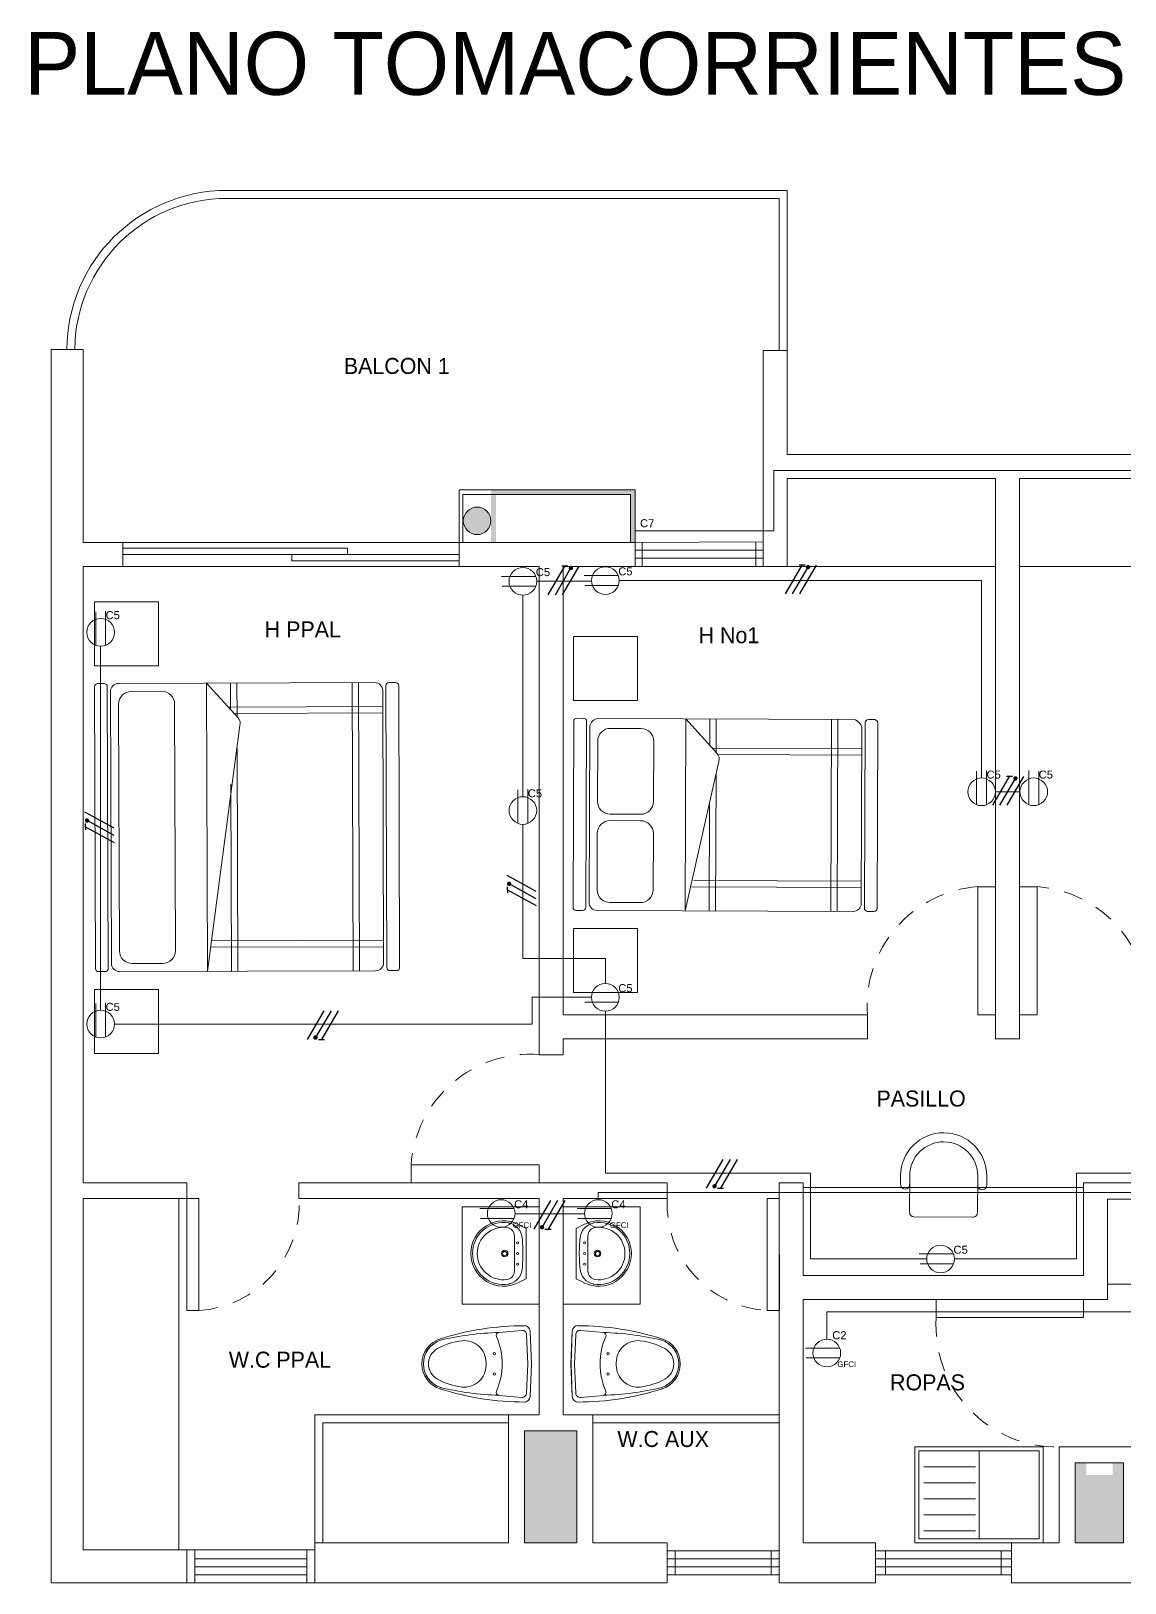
# Model space of a CAD drawing. Header units: millimetres. Extents: x 1879.1 to 1901.3, y 2974.9 to 3013.
# Drawn here: x 1879.13 to 1885.96, y 3002.99 to 3012.69 of the extents above; entities that cross this region are included whole.
import ezdxf

# ---------------------------------------------------------------- set-up
doc = ezdxf.new("R2010")
doc.units = ezdxf.units.MM
doc.set_wipeout_variables(frame=1)
doc.linetypes.add('ACAD_ISO02W100', pattern=[15, 12, -3])
doc.layers.add('Cableado', color=7, linetype='Continuous')
doc.layers.add('INST TEXTOS', color=5, linetype='Continuous')
for name, color, linetype, lineweight in [('IDENTIFICADORES', 7, 'Continuous', 13), ('LINEAS', 250, 'Continuous', 5), ('Muebles Plano E', 254, 'Continuous', 9), ('MUROS', 7, 'Continuous', 13), ('PUER-VENT-BARAND', 190, 'Continuous', 9), ('TOMACORRIENTES', 10, 'Continuous', 5)]:
    doc.layers.add(name, color=color, linetype=linetype, lineweight=lineweight)
doc.styles.get("Standard").update_dxf_attribs({"font": 'arial.ttf'})
doc.styles.add('TEXT', font='bgothl.ttf', dxfattribs={"height": 0.1})

# ---------------------------------------------------------------- blocks, each defined once
blk = doc.blocks.new('cama190x180')
for p, q in [((885.4225, 533.5905), (886.9625, 533.5905)), ((885.3425, 533.3205), (885.3425, 533.5105)), ((887.0425, 533.5105), (887.0425, 533.3205)), ((885.4225, 533.2405), (886.9625, 533.2405)), ((885.2925, 533.0405), (887.0925, 533.0405)), ((886.8271, 532.8337), (885.2925, 533.0405)), ((885.4425, 531.9405), (885.4425, 533.0203)), ((885.4825, 531.9405), (885.4825, 533.0149)), ((887.0925, 533.0405), (886.8762, 532.8442)), ((885.2925, 532.8905), (886.4607, 532.8905)), ((886.9025, 532.8681), (886.9025, 531.9405)), ((886.9272, 532.8905), (887.0925, 532.8905)), ((886.9425, 532.9044), (886.9425, 531.9405)), ((885.2925, 532.8505), (886.6864, 532.8505)), ((886.8831, 532.8505), (887.0925, 532.8505)), ((887.0925, 532.1305), (885.2925, 532.1305)), ((887.0925, 532.0905), (885.2925, 532.0905))]:
    blk.add_line(p, q)
for points in [[(887.0725, 533.6605), (885.3125, 533.6605, -0.414214), (885.2925, 533.6805), (885.2925, 533.7205, -0.414214), (885.3125, 533.7405), (887.0725, 533.7405, -0.414214), (887.0925, 533.7205), (887.0925, 533.6805, -0.414214)], [(885.3425, 531.9405), (887.0425, 531.9405, 0.414214), (887.0925, 531.9905), (887.0925, 533.5905, 0.414214), (887.0425, 533.6405), (885.3425, 533.6405, 0.414214), (885.2925, 533.5905), (885.2925, 531.9905, 0.414214)], [(885.2925, 531.9005, -0.414214), (885.3125, 531.9205), (887.0725, 531.9205, -0.414214), (887.0925, 531.9005), (887.0925, 531.8605, -0.414214), (887.0725, 531.8405), (885.3125, 531.8405, -0.414214), (885.2925, 531.8605)]]:
    blk.add_lwpolyline(points, format="xyb", close=True)
for centre, radius, start, end in [((885.4225, 533.5105), 0.08, 90, 180), ((886.9625, 533.5105), 0.08, 0, 90), ((885.4225, 533.3205), 0.08, 180, 270), ((886.9625, 533.3205), 0.08, 270, 0), ((886.8426, 532.8812), 0.05, 251.95177, 312.21796)]:
    blk.add_arc(centre, radius, start, end)
blk = doc.blocks.new('lavadero')
at = {"layer": 'Muebles Plano E', "ltscale": 0.01}
for p, q in [((932.1543, 1299.6452), (932.4786, 1299.6452)), ((932.4998, 1299.0952), (932.4998, 1299.6452)), ((932.1543, 1299.5452), (932.4786, 1299.5452)), ((932.1543, 1299.4452), (932.4786, 1299.4452)), ((932.1543, 1299.3452), (932.4786, 1299.3452)), ((932.1543, 1299.2452), (932.4786, 1299.2452)), ((932.1543, 1299.1452), (932.4786, 1299.1452))]:
    blk.add_line(p, q, dxfattribs=at)
blk.add_lwpolyline([(932.8998, 1299.6702), (932.0998, 1299.6702), (932.0998, 1299.0702), (932.8998, 1299.0702), (932.8998, 1299.6702)], dxfattribs=at)
blk.add_lwpolyline([(932.8748, 1299.6452), (932.1248, 1299.6452), (932.1248, 1299.0952), (932.8748, 1299.0952)], close=True, dxfattribs=at)
blk = doc.blocks.new('cama 1.2 x 1.9')
for p, q in [((681.0966, 636.5276), (681.0966, 637.4619)), ((681.1366, 636.5631), (681.1366, 637.4619)), ((681.9239, 637.4619), (681.9239, 636.4154)), ((681.9639, 637.4619), (681.9639, 636.4041)), ((680.9139, 637.3119), (682.1139, 637.3119)), ((680.9139, 637.2719), (682.1139, 637.2719)), ((680.9139, 636.3619), (681.1303, 636.5582)), ((681.1233, 636.5519), (680.9139, 636.5519)), ((681.0793, 636.5119), (680.9139, 636.5119)), ((681.1793, 636.5687), (682.1139, 636.3619)), ((682.1139, 636.5519), (681.2552, 636.5519)), ((682.1139, 636.5119), (681.436, 636.5119)), ((682.1139, 636.3619), (680.9139, 636.3619)), ((681.4317, 636.1619), (681.0556, 636.1619)), ((681.9839, 636.1619), (681.6317, 636.1619)), ((680.9756, 635.8919), (680.9756, 636.0819)), ((681.5117, 636.0819), (681.5117, 635.8919)), ((681.5517, 635.8919), (681.5517, 636.0819)), ((682.0639, 636.0819), (682.0639, 635.8919)), ((681.4317, 635.8119), (681.0556, 635.8119)), ((681.9839, 635.8119), (681.6317, 635.8119))]:
    blk.add_line(p, q)
for points in [[(682.1139, 637.5019, -0.414214), (682.0939, 637.4819), (680.9339, 637.4819, -0.309173), (680.9139, 637.5019), (680.9139, 637.5419, -0.215464), (680.9339, 637.5619), (682.0939, 637.5619, -0.414214), (682.1139, 637.5419)], [(682.0639, 637.4619), (680.9639, 637.4619, 0.251544), (680.9139, 637.4119), (680.9139, 635.8119, 0.326776), (680.9639, 635.7619), (682.0639, 635.7619, 0.414214), (682.1139, 635.8119), (682.1139, 637.4119, 0.414214)], [(680.9339, 635.7419), (682.0939, 635.7419, -0.414214), (682.1139, 635.7219), (682.1139, 635.6819, -0.414214), (682.0939, 635.6619), (680.9339, 635.6619, -0.470286), (680.9139, 635.6819), (680.9139, 635.7219, -0.48676)]]:
    blk.add_lwpolyline(points, format="xyb", close=True)
for centre, radius, start, end in [((681.1638, 636.5212), 0.05, 71.95177, 132.21796), ((681.0556, 636.0819), 0.08, 90, 180), ((681.4317, 636.0819), 0.08, 0, 90), ((681.6317, 636.0819), 0.08, 90, 180), ((681.9839, 636.0819), 0.08, 0, 90), ((681.0556, 635.8919), 0.08, 180, 270), ((681.4317, 635.8919), 0.08, 270, 0), ((681.6317, 635.8919), 0.08, 180, 270), ((681.9839, 635.8919), 0.08, 270, 0)]:
    blk.add_arc(centre, radius, start, end)
blk = doc.blocks.new('A$C5C5E0DD8')
for p, q in [((0, 213), (0, 273)), ((60, 30), (60, 273)), ((510, 273), (510, 30)), ((570, 273), (570, 213)), ((480, 0), (90, 0))]:
    blk.add_line(p, q)
for centre, radius, start, end in [((285, 273), 285, 0, 180), ((285, 273), 225, 0, 180), ((30, 213), 30, 180, 0), ((540, 213), 30, 180, 0), ((90, 30), 30, 180, 270), ((480, 30), 30, 270, 0)]:
    blk.add_arc(centre, radius, start, end)
blk = doc.blocks.new('LAVAMANOS PLANTA 1')
for p, q in [((-0.235, 0), (-0.272, -0.073)), ((0.235, 0), (-0.235, 0)), ((0.235, 0), (0.272, -0.073)), ((0.164, -0.11), (-0.164, -0.11))]:
    blk.add_line(p, q)
for centre, radius in [((-0.1, -0.08), 0.01), ((0, -0.08), 0.01), ((0.1, -0.08), 0.01), ((0, -0.2), 0.03), ((0, -0.2), 0.02)]:
    blk.add_circle(centre, radius)
for centre, radius, start, end in [((0, -0.211), 0.305, 153.1253, 270), ((-0.129, -0.196), 0.16, 95.5415, 165.9584), ((-0.164, -0.19), 0.08, 90, 172.688), ((0, -1.53), 1.5, 90, 95.5415), ((0, -1.53), 1.5, 84.4585, 90), ((0, -0.211), 0.305, 270, 26.8747), ((0.129, -0.196), 0.16, 14.0416, 84.4585), ((0.164, -0.19), 0.08, 7.312, 90), ((0, -0.211), 0.29, 170.6392, 270), ((-0.008, -0.227), 0.285, 165.9584, 167.2786), ((0, -0.211), 0.245, 172.688, 270), ((0, -0.211), 0.29, 270, 9.3608), ((0, -0.211), 0.245, 270, 7.312), ((0.008, -0.227), 0.285, 12.7214, 14.0416)]:
    blk.add_arc(centre, radius, start, end)
blk = doc.blocks.new('SANITARIO PLANTA 1')
blk.add_wipeout([(0, -0.751), (0.014, -0.751), (0.031, -0.749), (0.043, -0.746), (0.062, -0.74), (0.075, -0.735), (0.094, -0.725), (0.107, -0.716), (0.115, -0.71), (0.124, -0.702), (0.13, -0.696), (0.138, -0.687), (0.145, -0.679), (0.156, -0.661), (0.165, -0.644), (0.173, -0.623), (0.177, -0.61), (0.186, -0.581), (0.192, -0.56), (0.199, -0.535), (0.206, -0.506), (0.214, -0.473), (0.222, -0.436), (0.232, -0.389), (0.238, -0.354), (0.243, -0.319), (0.248, -0.279), (0.25, -0.264), (0.255, -0.215), (0.258, -0.173), (0.261, -0.116), (0.262, -0.082), (0.263, -0.05), (0.263, -0.047), (0.257, -0.028), (0.252, -0.021), (0.239, -0.012), (0.239, -0.012), (0.217, -0.008), (0.204, -0.008), (0.179, -0.007), (0.102, -0.004), (0.043, -0.002), (-0.016, -0.001), (-0.059, -0.002), (-0.112, -0.004), (-0.149, -0.006), (-0.168, -0.006), (-0.235, -0.011), (-0.242, -0.014), (-0.252, -0.021), (-0.256, -0.027), (-0.26, -0.034), (-0.263, -0.047), (-0.263, -0.05), (-0.262, -0.076), (-0.262, -0.099), (-0.261, -0.115), (-0.26, -0.143), (-0.259, -0.169), (-0.257, -0.197), (-0.255, -0.216), (-0.253, -0.238), (-0.251, -0.259), (-0.248, -0.285), (-0.246, -0.3), (-0.243, -0.322), (-0.24, -0.34), (-0.237, -0.359), (-0.229, -0.401), (-0.22, -0.447), (-0.211, -0.486), (-0.199, -0.533), (-0.192, -0.561), (-0.181, -0.597), (-0.173, -0.623), (-0.166, -0.643), (-0.157, -0.661), (-0.146, -0.678), (-0.127, -0.699), (-0.107, -0.716), (-0.091, -0.727), (-0.078, -0.733), (-0.061, -0.74), (-0.042, -0.746), (-0.026, -0.749), (-0.01, -0.751)])
for p, q in [((0, 0), (-0.224, -0.009)), ((0, 0), (0.224, -0.009)), ((-0.23, -0.065), (-0.216, -0.223)), ((0.001, -0.025), (-0.201, -0.033)), ((-0.001, -0.025), (0.201, -0.033)), ((0.23, -0.065), (0.216, -0.223)), ((-0.01, -0.311), (0.01, -0.311))]:
    blk.add_line(p, q)
for points in [[(-0.01, -0.311, 0.444133), (-0.159, -0.476, 0.099431), (-0.105, -0.645, 0.271202), (0, -0.706)], [(0.01, -0.311, -0.444133), (0.159, -0.476, -0.099431), (0.105, -0.645, -0.271202), (0, -0.706)]]:
    blk.add_lwpolyline(points, format="xyb")
for centre in [(-0.07, -0.254), (0.07, -0.254)]:
    blk.add_circle(centre, 0.0075)
for centre, radius, start, end in [((-0.223, -0.049), 0.04, 92.19, 182.0049), ((1.641, -0.047), 1.903, 180.0089, 197.6886), ((-0.2, -0.063), 0.03, 92.19, 185.1455), ((-1.641, -0.047), 1.903, 342.3114, 359.9911), ((0.2, -0.063), 0.03, 354.8545, 87.81), ((0.223, -0.049), 0.04, 357.9951, 87.81), ((0, -0.663), 0.463, 90, 113.8869), ((0, -0.663), 0.463, 66.1131, 90), ((-0.196, -0.221), 0.02, 185.1455, 293.8869), ((1.857, -0.153), 2.074, 181.9498, 193.0828), ((-1.857, -0.153), 2.074, 346.9172, 358.0502), ((0.196, -0.221), 0.02, 246.1131, 354.8545), ((-0.125, -0.61), 0.05, 195.7278, 197.7252), ((0, -0.57), 0.181, 197.7252, 270), ((0, -0.57), 0.171, 197.7252, 270), ((0, -0.57), 0.171, 270, 342.2748), ((0, -0.57), 0.181, 270, 342.2748), ((0.125, -0.61), 0.05, 342.2748, 344.2722)]:
    blk.add_arc(centre, radius, start, end)
blk = doc.blocks.new('Ventana')
at = {"layer": 'PUER-VENT-BARAND', "color": 254}
for p, q in [((1911.5119, 3015.8924), (1911.5119, 3015.7424)), ((1912.1119, 3015.8924), (1912.1119, 3015.7424)), ((1911.4619, 3015.8424), (1912.1619, 3015.8424)), ((1911.4619, 3015.7924), (1912.1619, 3015.7924))]:
    blk.add_line(p, q, dxfattribs=at)
at = {"layer": 'PUER-VENT-BARAND', "color": 254, "ltscale": 0.01}
blk.add_lwpolyline([(1912.1619, 3015.8924), (1911.4619, 3015.8924), (1911.4619, 3015.7424), (1912.1619, 3015.7424), (1912.1619, 3015.8924)], dxfattribs=at)
blk = doc.blocks.new('TOMACORRIENTE 1.20 m (h)')
at = {"color": 5}
for p, q in [((0.0808, 0.0308), (-0.1332, 0.0308)), ((0.0808, -0.0308), (-0.1283, -0.0308))]:
    blk.add_line(p, q, dxfattribs=at)
blk.add_circle((0, 0), 0.0864, dxfattribs=at)
blk = doc.blocks.new('TOMACORRIENTE 1.20 m GFCI (h)')
at = {"color": 5}
for p, q in [((0.0808, 0.0308), (-0.1332, 0.0308)), ((0.0808, -0.0308), (-0.1283, -0.0308))]:
    blk.add_line(p, q, dxfattribs=at)
blk.add_circle((0, 0), 0.0864, dxfattribs=at)
at = {"color": 5, "insert": (0.0718, -0.0547), "char_height": 0.035, "attachment_point": 1}
blk.add_mtext_dynamic_manual_height_columns('GFCI', width=0.114329, gutter_width=12.5, heights=[0], dxfattribs=at)
blk = doc.blocks.new('TOMACORRIENTE 0.4 m (h)')
at = {"color": 240, "true_color": 0xed1f24}
for p, q in [((0.0808, 0.0308), (-0.1332, 0.0308)), ((0.0808, -0.0308), (-0.1283, -0.0308))]:
    blk.add_line(p, q, dxfattribs=at)
blk.add_circle((0, 0), 0.0864, dxfattribs=at)
blk = doc.blocks.new('TOMACORRIENTE 0.4 m GFCI (h)')
at = {"color": 240, "true_color": 0xed1f24}
for p, q in [((0.0808, 0.0308), (-0.1332, 0.0308)), ((0.0808, -0.0308), (-0.1283, -0.0308))]:
    blk.add_line(p, q, dxfattribs=at)
blk.add_circle((0, 0), 0.0864, dxfattribs=at)
at = {"color": 240, "true_color": 0xed1f24, "insert": (0.0662, -0.0524), "char_height": 0.035, "attachment_point": 1}
blk.add_mtext_dynamic_manual_height_columns('GFCI', width=0.114329, gutter_width=12.5, heights=[0], dxfattribs=at)
blk = doc.blocks.new('TOMACORRIENTE 0.6 m (h)')
at = {"color": 116, "true_color": 0x136734}
for p, q in [((-0.0057, 0.0308), (-0.2196, 0.0308)), ((-0.0057, -0.0308), (-0.2147, -0.0308))]:
    blk.add_line(p, q, dxfattribs=at)
blk.add_circle((-0.0864, 0), 0.0864, dxfattribs=at)
blk = doc.blocks.new('T-N-F')
at = {"linetype": 'Continuous', "true_color": 0x000000}
h = blk.add_hatch(color=18, dxfattribs=at)
h.dxf.hatch_style = 1
h.paths.add_polyline_path([(1892.3492, 3006.238, 1), (1892.3765, 3006.238, 1)])
at = {"color": 3, "linetype": 'Continuous'}
blk.add_line((1892.3443, 3006.2499), (1892.3059, 3006.2499), dxfattribs=at)
blk.add_lwpolyline([(1892.2209, 3006.0704), (1892.3248, 3006.2499)], dxfattribs=at)
at = {"linetype": 'Continuous'}
blk.add_lwpolyline([(1892.2659, 3006.0704), (1892.3629, 3006.238)], dxfattribs=at)
at = {"color": 240, "linetype": 'Continuous', "true_color": 0xed1f24}
blk.add_lwpolyline([(1892.3108, 3006.0704), (1892.4147, 3006.2499)], dxfattribs=at)

msp = doc.modelspace()

# ---------------------------------------------------------------- hatches: boundary and pattern name
at = {"layer": 'Muebles Plano E'}
h = msp.add_hatch(color=254, dxfattribs=at)
h.dxf.hatch_style = 1
h.paths.add_polyline_path([(1882.8696, 3009.7948), (1882.8696, 3009.4948), (1882.8996, 3009.4948), (1882.8996, 3009.8248), (1881.9996, 3009.8248), (1881.9996, 3009.6348), (1882.0296, 3009.6348), (1882.0296, 3009.7948)])
h = msp.add_hatch(color=254, dxfattribs=at)
h.dxf.hatch_style = 1
edge = h.paths.add_edge_path()
edge.add_arc((1881.9124, 3009.6304), 0.0863, 0, 360)
h = msp.add_hatch(color=254, dxfattribs=at)
h.dxf.hatch_style = 1
h.paths.add_polyline_path([(1882.0296, 3009.4948), (1882.0296, 3009.6348), (1881.9996, 3009.6348), (1881.9996, 3009.4948)], flags=17)
at = {"layer": 'MUROS'}
h = msp.add_hatch(color=254, dxfattribs=at)
h.dxf.hatch_style = 1
h.paths.add_polyline_path([(1882.4092, 3003.9448), (1882.2092, 3003.9448), (1882.2092, 3003.2448), (1882.4092, 3003.2448)])
h.paths.add_polyline_path([(1882.5342, 3003.9448), (1882.4092, 3003.9448), (1882.4092, 3003.2448), (1882.5342, 3003.2448)])
h.paths.add_polyline_path([(1882.2902, 3003.649), (1882.4544, 3003.649), (1882.4544, 3003.7985), (1882.2902, 3003.7985)], flags=9)
h.paths.add_polyline_path([(1882.1226, 3003.4114), (1882.6966, 3003.4114), (1882.6966, 3003.6126), (1882.1226, 3003.6126)], flags=9)
h = msp.add_hatch(color=254, dxfattribs=at)
h.dxf.hatch_style = 1
h.paths.add_polyline_path([(1885.647, 3003.2448), (1885.9496, 3003.2448), (1885.9496, 3003.7448), (1885.647, 3003.7448)])
h.paths.add_polyline_path([(1885.716, 3003.6686), (1885.8816, 3003.6684), (1885.8809, 3003.7448), (1885.7173, 3003.7448)], flags=16)

# ---------------------------------------------------------------- linework, layer by layer
at = {"layer": 'LINEAS', "color": 5}
for p, q in [((1882.2845, 3009.2524), (1882.627, 3009.2524)), ((1882.1981, 3009.166), (1882.1981, 3007.907)), ((1885.1496, 3007.9374), (1885.3027, 3007.9374))]:
    msp.add_line(p, q, dxfattribs=at)
at = {"layer": 'LINEAS', "color": 114, "true_color": 0x139b48}
for points in [[(1886.6729, 3005.6752), (1886.6729, 3009.9448), (1883.7646, 3009.9448), (1883.7646, 3009.5671), (1882.8996, 3009.5671)], [(1882.7997, 3009.2572), (1885.0629, 3009.2572), (1885.0629, 3008.0238)], [(1882.6268, 3006.6535), (1882.2553, 3006.6535), (1882.2553, 3006.4863), (1879.6473, 3006.4863)], [(1884.8932, 3005.0192), (1885.6567, 3005.0192), (1885.6567, 3005.5552), (1889.5259, 3005.5552)], [(1889.3483, 3003.4019), (1889.3483, 3004.6789), (1886.8114, 3004.6879), (1884.0963, 3004.6879), (1884.0963, 3004.5175)]]:
    msp.add_lwpolyline(points, dxfattribs=at)
at = {"layer": 'LINEAS', "color": 5}
for points in [[(1879.5609, 3006.5727), (1879.5609, 3008.8498)], [(1882.7133, 3006.7399), (1882.7133, 3006.8966), (1882.1981, 3006.8966), (1882.1981, 3007.7342)]]:
    msp.add_lwpolyline(points, dxfattribs=at)
at = {"layer": 'Muebles Plano E', "color": 254}
for p, q in [((1883.8496, 3009.3448), (1885.1496, 3009.3448)), ((1886.5996, 3009.3448), (1885.2996, 3009.3448))]:
    msp.add_line(p, q, dxfattribs=at)
at = {"layer": 'Muebles Plano E', "color": 254, "ltscale": 0.01}
msp.add_line((1883.9496, 3005.4648), (1885.6996, 3005.4648), dxfattribs=at)
at = {"layer": 'Muebles Plano E', "color": 254}
for points in [[(1882.8996, 3009.4948), (1882.8996, 3009.8248), (1881.7996, 3009.8248), (1881.7996, 3009.8248)], [(1881.7996, 3009.4948), (1881.7996, 3009.8248)], [(1882.8696, 3009.4948), (1882.8696, 3009.7948), (1881.824, 3009.7948), (1881.824, 3009.7948)], [(1881.824, 3009.7948), (1881.824, 3009.4948)]]:
    msp.add_lwpolyline(points, dxfattribs=at)
at = {"layer": 'Muebles Plano E', "color": 254, "ltscale": 0.01}
for points in [[(1879.922, 3008.725), (1879.522, 3008.725), (1879.522, 3009.125), (1879.922, 3009.125)], [(1882.915, 3008.5087), (1882.515, 3008.5087), (1882.515, 3008.9087), (1882.915, 3008.9087)], [(1882.915, 3007.0843), (1882.515, 3007.0843), (1882.515, 3006.6843), (1882.915, 3006.6843)], [(1879.922, 3006.7026), (1879.522, 3006.7026), (1879.522, 3006.3026), (1879.922, 3006.3026)], [(1885.8496, 3005.3931), (1886.3413, 3005.3931), (1886.3413, 3004.8619), (1885.8496, 3004.8619)], [(1882.2996, 3005.3448), (1881.8191, 3005.3448), (1881.8191, 3004.7366), (1882.2996, 3004.7366)], [(1882.4496, 3005.3448), (1882.9302, 3005.3448), (1882.9302, 3004.7366), (1882.4496, 3004.7366)]]:
    msp.add_lwpolyline(points, close=True, dxfattribs=at)
at = {"layer": 'Muebles Plano E', "color": 254}
msp.add_circle((1881.9124, 3009.6304), 0.0863, dxfattribs=at)
at = {"layer": 'MUROS', "color": 254, "ltscale": 0.01}
for p, q in [((1879.2518, 3010.6998), (1879.4524, 3010.6998)), ((1879.4524, 3010.6998), (1879.4524, 3009.4948)), ((1883.6996, 3010.6948), (1883.8496, 3010.6948)), ((1883.6996, 3010.6948), (1883.8496, 3010.6948)), ((1883.8496, 3010.6948), (1883.8496, 3010.0448)), ((1883.8496, 3010.6948), (1883.8496, 3010.0448)), ((1883.8496, 3010.0448), (1886.5996, 3010.0448)), ((1883.8496, 3009.8948), (1885.1496, 3009.8948)), ((1885.1496, 3006.3948), (1885.1496, 3009.8948)), ((1886.5996, 3009.8948), (1885.2996, 3009.8948)), ((1885.2996, 3006.3948), (1885.2996, 3009.8948)), ((1879.6996, 3009.4948), (1879.4524, 3009.4948)), ((1879.6996, 3009.3448), (1879.6996, 3009.4948)), ((1882.8996, 3009.4948), (1882.8996, 3009.3448)), ((1883.6996, 3009.4998), (1883.6996, 3009.3448)), ((1879.4524, 3009.3448), (1879.4522, 3005.4943)), ((1879.6996, 3009.3448), (1879.4524, 3009.3448)), ((1882.4496, 3006.5448), (1884.3496, 3006.5448)), ((1884.3496, 3006.5448), (1884.3496, 3006.3948)), ((1882.4496, 3006.2948), (1882.4496, 3006.3948)), ((1882.4496, 3006.3948), (1884.3496, 3006.3948)), ((1885.1496, 3006.3948), (1885.2996, 3006.3948)), ((1882.2996, 3006.2948), (1882.4496, 3006.2948)), ((1879.4522, 3005.4943), (1880.0996, 3005.4948)), ((1880.0996, 3005.4948), (1880.0996, 3005.3969)), ((1880.7996, 3005.4948), (1880.7992, 3005.3969)), ((1882.2996, 3005.4948), (1880.7996, 3005.4948)), ((1882.2996, 3005.4948), (1882.4496, 3005.4948)), ((1883.0996, 3005.3969), (1883.0996, 3005.4948)), ((1883.7996, 3005.3448), (1883.7996, 3005.4948)), ((1885.6996, 3005.4948), (1887.1996, 3005.4948)), ((1885.6996, 3004.9148), (1885.6996, 3005.4948)), ((1880.0996, 3005.3969), (1879.4522, 3005.3969)), ((1882.2996, 3005.3969), (1880.7996, 3005.3969)), ((1882.2996, 3005.3969), (1882.2996, 3004.0448)), ((1882.4496, 3004.0448), (1882.4496, 3005.3969)), ((1885.8496, 3004.7648), (1885.8496, 3005.3931)), ((1887.1996, 3005.3931), (1885.8496, 3005.3931)), ((1883.9496, 3004.9148), (1883.9496, 3004.9948)), ((1883.9496, 3004.9148), (1885.6996, 3004.9148)), ((1883.9496, 3003.2448), (1883.9496, 3004.7648)), ((1883.9496, 3004.7648), (1885.8496, 3004.7648)), ((1882.1091, 3003.2448), (1882.1091, 3004.0448)), ((1882.4496, 3004.0448), (1882.6341, 3004.0448)), ((1882.6341, 3004.0448), (1882.6342, 3003.2448)), ((1882.2091, 3003.9448), (1882.2092, 3003.2448)), ((1882.5341, 3003.9448), (1882.2091, 3003.9448)), ((1882.5341, 3003.2448), (1882.5341, 3003.9448)), ((1885.547, 3003.2448), (1885.547, 3003.8448)), ((1885.647, 3003.2448), (1885.647, 3003.7448)), ((1885.9496, 3003.2448), (1885.9496, 3003.7448)), ((1880.0997, 3003.202), (1880.0996, 3002.9948)), ((1880.8996, 3002.9948), (1880.8996, 3003.2448)), ((1882.1091, 3003.2448), (1880.8996, 3003.2448)), ((1882.5341, 3003.2448), (1882.2091, 3003.2448)), ((1883.0996, 3003.2448), (1882.6342, 3003.2448)), ((1883.0996, 3002.9948), (1883.0996, 3003.2448)), ((1883.9496, 3003.2448), (1884.3996, 3003.2448)), ((1883.9496, 3003.2448), (1884.3996, 3003.2448)), ((1884.3996, 3003.2448), (1884.3996, 3002.9948)), ((1885.2496, 3003.2448), (1885.547, 3003.2448)), ((1885.2496, 3003.2448), (1885.547, 3003.2448)), ((1885.2496, 3003.2448), (1885.2496, 3002.9948)), ((1885.547, 3003.2448), (1885.2496, 3003.2448)), ((1880.8996, 3002.9948), (1883.0996, 3002.9948)), ((1883.7996, 3002.9948), (1884.3996, 3002.9948)), ((1885.2496, 3002.9948), (1886.1989, 3002.9948))]:
    msp.add_line(p, q, dxfattribs=at)
at = {"layer": 'MUROS', "color": 254}
for p, q in [((1882.2996, 3009.4948), (1882.4496, 3009.4948)), ((1882.2996, 3009.3448), (1882.2996, 3006.2948)), ((1882.4496, 3009.3448), (1882.4496, 3006.5448)), ((1882.4496, 3006.3948), (1882.4496, 3006.2948)), ((1880.0497, 3003.202), (1880.0496, 3005.3969)), ((1885.547, 3003.8448), (1886.0496, 3003.8448)), ((1885.647, 3003.7448), (1885.9496, 3003.7448))]:
    msp.add_line(p, q, dxfattribs=at)
at = {"layer": 'MUROS', "color": 254, "ltscale": 0.01}
for points in [[(1879.2518, 3010.6998), (1879.2518, 3002.9948), (1880.0996, 3002.9948)], [(1883.6996, 3009.4948), (1883.6996, 3009.4948), (1883.6996, 3010.6948)], [(1883.6996, 3009.4948), (1883.6996, 3009.4948), (1883.6996, 3010.6948)], [(1883.6996, 3009.3448), (1883.8496, 3009.3448), (1883.8496, 3009.8948)], [(1882.8996, 3009.4948), (1881.7996, 3009.4948), (1881.7996, 3009.3448), (1882.2996, 3009.3448)], [(1882.4496, 3009.3448), (1882.8996, 3009.3448)], [(1882.4496, 3005.4948), (1883.0996, 3005.4948)], [(1883.7996, 3005.4948), (1883.9496, 3005.4948)], [(1883.9496, 3005.4948), (1883.9496, 3004.9148)], [(1879.4522, 3005.3969), (1879.4521, 3003.202), (1880.0997, 3003.202)], [(1882.4496, 3005.3969), (1883.0996, 3005.3969)], [(1883.7996, 3005.3448), (1883.7996, 3002.9948)], [(1883.9496, 3004.7648), (1883.9496, 3003.2448)], [(1882.2996, 3004.0448), (1882.1091, 3004.0448)]]:
    msp.add_lwpolyline(points, dxfattribs=at)
at = {"layer": 'MUROS', "color": 254}
msp.add_lwpolyline([(1885.647, 3003.2448), (1885.9496, 3003.2448)], dxfattribs=at)
at = {"layer": 'PUER-VENT-BARAND', "color": 254}
for p, q in [((1883.8496, 3010.6948), (1883.8496, 3011.6948)), ((1879.6996, 3009.4948), (1881.7996, 3009.4948)), ((1882.9439, 3009.4948), (1882.9439, 3009.3448)), ((1883.6533, 3009.4995), (1883.6533, 3009.3448)), ((1881.1038, 3009.4598), (1879.6996, 3009.4598)), ((1879.6996, 3009.4198), (1881.7996, 3009.4198)), ((1880.7558, 3009.4198), (1880.7558, 3009.3798)), ((1880.7558, 3009.3798), (1881.7996, 3009.3798)), ((1881.1038, 3009.4198), (1881.1038, 3009.4598)), ((1882.8996, 3009.4466), (1883.6996, 3009.4466)), ((1882.8996, 3009.3966), (1883.6996, 3009.3966)), ((1881.7996, 3009.3448), (1879.6996, 3009.3448)), ((1882.2996, 3006.2948), (1882.4496, 3006.2948)), ((1881.4996, 3005.6064), (1882.2996, 3005.6064)), ((1881.4996, 3005.6064), (1881.4996, 3005.4948)), ((1882.2996, 3005.6064), (1882.2996, 3005.4948)), ((1882.2996, 3005.4948), (1881.4996, 3005.4948)), ((1882.4496, 3005.4948), (1882.2996, 3005.4948)), ((1883.7241, 3004.6976), (1883.8004, 3004.6976)), ((1880.1496, 3003.202), (1880.1496, 3002.9948)), ((1880.8496, 3003.202), (1880.8496, 3002.9948)), ((1884.4636, 3003.1948), (1884.4636, 3003.0448)), ((1885.1857, 3003.1948), (1885.1857, 3003.0448)), ((1880.0996, 3003.1448), (1880.0997, 3003.1448)), ((1880.0996, 3003.0948), (1880.0997, 3003.0948)), ((1880.1496, 3003.1448), (1880.8496, 3003.1448)), ((1880.1496, 3003.0948), (1880.8496, 3003.0948)), ((1884.3996, 3003.1448), (1885.2496, 3003.1448)), ((1884.3996, 3003.0948), (1885.2496, 3003.0948)), ((1880.0996, 3003.0448), (1880.0997, 3003.0448)), ((1880.1496, 3003.0448), (1880.8496, 3003.0448))]:
    msp.add_line(p, q, dxfattribs=at)
at = {"layer": 'PUER-VENT-BARAND', "color": 254, "ltscale": 0.01}
for p, q in [((1879.6996, 3009.3448), (1879.6996, 3009.4948)), ((1881.7996, 3009.3448), (1879.6996, 3009.3448)), ((1883.0996, 3005.4948), (1883.0996, 3005.3969)), ((1883.7996, 3005.3448), (1883.7996, 3005.4948)), ((1880.0996, 3005.3969), (1880.0996, 3004.6969)), ((1883.7241, 3005.3976), (1883.7241, 3004.6976)), ((1883.7241, 3005.3976), (1883.7996, 3005.3976)), ((1883.8004, 3004.6976), (1883.7996, 3005.3976)), ((1884.7796, 3004.7648), (1885.6996, 3004.7648)), ((1884.7796, 3004.6539), (1884.7796, 3004.7648)), ((1885.6996, 3004.7648), (1885.8496, 3004.7648)), ((1885.6996, 3004.6539), (1885.6996, 3004.7648)), ((1885.6996, 3004.6539), (1884.7796, 3004.6539)), ((1882.4496, 3004.0448), (1883.7996, 3004.0448)), ((1882.6341, 3003.9949), (1883.7996, 3003.9948))]:
    msp.add_line(p, q, dxfattribs=at)
for points in [[(1879.3496, 3010.7001, -0.412664), (1880.3496, 3011.6948, -0.412664)], [(1879.3996, 3010.6998, -0.412664), (1880.3496, 3011.6448), (1883.7996, 3011.6448), (1883.7996, 3010.6948)]]:
    msp.add_lwpolyline(points, format="xyb", dxfattribs=at)
for points in [[(1880.3496, 3011.6948), (1883.8496, 3011.6948)], [(1882.8996, 3009.4948), (1883.6996, 3009.4998), (1883.6996, 3009.4948)], [(1883.6996, 3009.3448), (1882.8996, 3009.3448)], [(1885.1496, 3006.5448), (1885.0396, 3006.5448), (1885.0396, 3007.3448), (1885.1496, 3007.3448), (1885.1496, 3006.5448)], [(1885.2996, 3006.5448), (1885.4097, 3006.5448), (1885.4097, 3007.3448), (1885.2996, 3007.3448), (1885.2996, 3006.5448)], [(1880.0996, 3004.6969), (1880.1733, 3004.6969), (1880.1733, 3005.3969), (1880.0996, 3005.3969)], [(1882.1091, 3004.0448), (1880.8996, 3004.0448), (1880.8996, 3003.2448)], [(1882.1091, 3003.9948), (1880.9496, 3003.9948), (1880.9496, 3003.2448)], [(1884.3996, 3003.0448), (1884.3996, 3003.1948)], [(1885.2496, 3003.1948), (1885.2496, 3003.0448)]]:
    msp.add_lwpolyline(points, dxfattribs=at)
for points in [[(1880.8996, 3003.202), (1880.0997, 3003.202), (1880.0996, 3002.9948), (1880.8996, 3002.9948)], [(1884.3996, 3003.1948), (1885.2496, 3003.1948), (1885.2496, 3003.0448), (1884.3996, 3003.0448)]]:
    msp.add_lwpolyline(points, close=True, dxfattribs=at)
at = {"layer": 'PUER-VENT-BARAND', "color": 254, "linetype": 'ACAD_ISO02W100', "ltscale": 0.01}
for centre, radius, start, end in [((1885.0946, 3006.5999), 0.747, 94.22393, 184.22393), ((1885.3546, 3006.5999), 0.747, 355.77607, 85.77607), ((1882.2446, 3005.5514), 0.747, 85.77607, 175.77607), ((1880.1365, 3005.36), 0.6642, 273.18112, 3.18112), ((1883.7631, 3005.36), 0.6642, 176.81888, 266.81888), ((1885.5356, 3004.6025), 0.7577, 176.11175, 270.85734)]:
    msp.add_arc(centre, radius, start, end, dxfattribs=at)

# ---------------------------------------------------------------- block references
at = {"color": 254}
msp.add_blockref('Ventana', (-28.3622, -12.6976), dxfattribs=at)
at = {"layer": 'Cableado', "linetype": 'Continuous'}
for p in [(-9.8648, 3.0982), (-8.3831, 3.103), (-7.0882, 1.7832)]:
    msp.add_blockref('T-N-F', p, dxfattribs=at)
for p, rotation in [((4925.8693, 1180.7406), 91.23710750007014), ((4928.5053, 1180.3454), 91.23710750007014), ((3773.2657, 6012.6405), 180), ((3775.758, 6011.7113), 180)]:
    msp.add_blockref('T-N-F', p, dxfattribs=dict(at, rotation=rotation))
at = {"layer": 'Muebles Plano E', "color": 254, "extrusion": (0, 0, -1), "xscale": -1, "zscale": -1, "rotation": 269.803073472167}
msp.add_blockref('cama190x180', (-2416.3087, 2123.361), dxfattribs=at)
at = {"layer": 'Muebles Plano E', "color": 254, "rotation": 269.7797468153802}
msp.add_blockref('cama 1.2 x 1.9', (1249.4762, 3691.749), dxfattribs=at)
at = {"layer": 'Muebles Plano E', "color": 254}
for name, p, xscale, yscale, zscale, rotation in [('A$C5C5E0DD8', (1884.5557, 3005.2827), 0.0009435938058046776, 0.0009435938058046776, 0.0009435938058046776, 359.5969499173091), ('SANITARIO PLANTA 1', (1882.251, 3004.3634), 0.909847744822819, 0.909847744822819, 0.909847744822819, 269.972253212546), ('SANITARIO PLANTA 1', (1882.4982, 3004.3634), -0.909847744822819, 0.9098477448228189, 0.9098477448228189, 90.02774678745405)]:
    msp.add_blockref(name, p, dxfattribs=dict(at, xscale=xscale, yscale=yscale, zscale=zscale, rotation=rotation))
msp.add_blockref('lavadero', (952.5472, 1704.1746), dxfattribs=at)
at = {"layer": 'TOMACORRIENTES', "color": 254}
for name, p in [('TOMACORRIENTE 0.4 m (h)', (1882.1981, 3009.2524)), ('TOMACORRIENTE 1.20 m (h)', (1884.8068, 3005.0192))]:
    msp.add_blockref(name, p, dxfattribs=at)
at = {"layer": 'TOMACORRIENTES', "color": 114, "true_color": 0x139b48}
for p in [(1882.7997, 3009.2572), (1882.7997, 3006.6535)]:
    msp.add_blockref('TOMACORRIENTE 0.6 m (h)', p, dxfattribs=at)
at = {"layer": 'TOMACORRIENTES', "color": 114, "true_color": 0x139b48, "rotation": 270}
for p in [(1879.5609, 3008.8473), (1879.5609, 3006.3999)]:
    msp.add_blockref('TOMACORRIENTE 0.6 m (h)', p, dxfattribs=at)
at = {"layer": 'TOMACORRIENTES', "color": 254, "rotation": 269.9999999961737}
for p in [(1885.0629, 3007.9374), (1882.1981, 3007.8206)]:
    msp.add_blockref('TOMACORRIENTE 1.20 m (h)', p, dxfattribs=at)
at = {"layer": 'TOMACORRIENTES', "color": 254, "xscale": -1, "rotation": 90.00000000382622}
msp.add_blockref('TOMACORRIENTE 1.20 m (h)', (1885.3891, 3007.9374), dxfattribs=at)
at = {"layer": 'TOMACORRIENTES', "color": 215, "true_color": 0xa953a0}
msp.add_blockref('TOMACORRIENTE 0.4 m GFCI (h)', (1884.0963, 3004.4311), dxfattribs=at)

# ---------------------------------------------------------------- texts
at = {"layer": 'IDENTIFICADORES', "char_height": 0.05, "attachment_point": 1}
for s, insert in [('C7', (1882.9299, 3009.6404)), ('C5', (1882.2788, 3009.3349)), ('C5', (1882.794, 3009.3397)), ('C5', (1879.5917, 3009.0662)), ('C5', (1885.0937, 3008.0699)), ('C5', (1885.4199, 3008.0699)), ('C5', (1882.2289, 3007.953)), ('C5', (1882.794, 3006.736)), ('C5', (1879.5917, 3006.6188)), ('C4', (1882.1434, 3005.3855)), ('C4', (1882.7502, 3005.3855)), ('C5', (1884.8875, 3005.1017)), ('C2', (1884.1304, 3004.5676))]:
    msp.add_mtext_dynamic_manual_height_columns(s, width=0.114329, gutter_width=12.5, heights=[0], dxfattribs=dict(at, insert=insert))
at = {"layer": 'INST TEXTOS', "color": 18, "ltscale": 0.01, "true_color": 0x000000, "insert": (1879.0833, 3012.6844), "char_height": 0.392581, "attachment_point": 1, "style": 'TEXT'}
msp.add_mtext_dynamic_manual_height_columns('PLANO TOMACORRIENTES 1:50', width=13.895819, gutter_width=3.9258, heights=[0.637], dxfattribs=at)
at = {"layer": 'INST TEXTOS', "color": 254, "ltscale": 0.01, "char_height": 0.1, "attachment_point": 1, "style": 'TEXT'}
for s, heights, insert in [('BALCON 1', [0.1], (1881.0798, 3010.648)), ('H PPAL', [0], (1880.5859, 3009.0023)), ('H No1', [0], (1883.2954, 3008.9659)), ('PASILLO', [0], (1884.4064, 3006.0714)), ('W.C PPAL', [0], (1880.3614, 3004.4398)), ('ROPAS', [0], (1884.4912, 3004.2981)), ('W.C AUX', [0], (1882.7884, 3003.9443))]:
    msp.add_mtext_dynamic_manual_height_columns(s, width=1.314477, gutter_width=1, heights=heights, dxfattribs=dict(at, insert=insert))

# ---------------------------------------------------------------- next in the draw order: block references
at = {"layer": 'Muebles Plano E', "color": 254, "yscale": 0.6690230413545519, "zscale": 0.6690230413545519}
for p, xscale, rotation in [((1882.2186, 3005.0529), -0.6690230413545519, 270.0068330329692), ((1882.5306, 3005.0529), 0.6690230413545519, 89.99316696703087)]:
    msp.add_blockref('LAVAMANOS PLANTA 1', p, dxfattribs=dict(at, xscale=xscale, rotation=rotation))

# ---------------------------------------------------------------- next in the draw order: linework, layer by layer
at = {"layer": 'LINEAS', "color": 5}
msp.add_line((1882.5831, 3005.3007), (1882.1491, 3005.3007), dxfattribs=at)
at = {"layer": 'LINEAS', "color": 114, "true_color": 0x139b48}
for points in [[(1884.7204, 3005.0192), (1883.9948, 3005.0192), (1883.9948, 3005.1056), (1883.9948, 3005.5552), (1882.7133, 3005.5552), (1882.7133, 3006.5671)], [(1889.4659, 3003.4019), (1889.4659, 3005.4338), (1882.6694, 3005.4338), (1882.6694, 3005.3894)]]:
    msp.add_lwpolyline(points, dxfattribs=at)

# ---------------------------------------------------------------- next in the draw order: block references
at = {"layer": 'Cableado', "linetype": 'Continuous', "rotation": 180}
msp.add_blockref('T-N-F', (3774.6805, 6011.4549), dxfattribs=at)
at = {"layer": 'TOMACORRIENTES', "color": 254}
for p in [(1882.0627, 3005.303), (1882.6694, 3005.303)]:
    msp.add_blockref('TOMACORRIENTE 1.20 m GFCI (h)', p, dxfattribs=at)

doc.saveas('drawing.dxf')
